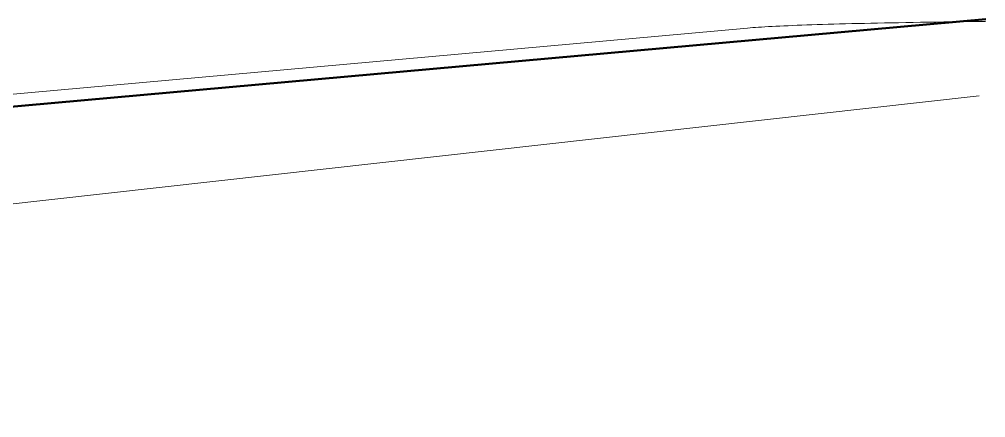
# Model space of a CAD drawing. Header units: inches. Extents: x 30681 to 92461, y -36095 to 66.
# Drawn here: x 92447.0517 to 92447.1352, y 65.9394 to 65.9738 of the extents above; entities that cross this region are included whole.
import ezdxf

# ---------------------------------------------------------------- set-up
doc = ezdxf.new("R2010")
doc.units = ezdxf.units.IN
doc.header["$MEASUREMENT"] = 0
doc.linetypes.add('Center 1_4_', pattern=[0.53125, 0.25, -0.09375, 0.09375, -0.09375])
doc.linetypes.add('Hidden', pattern=[0.28125, 0.1875, -0.09375])
for name, color, linetype, lineweight in [('A-PROP-SBCK', 71, 'Hidden', 50), ('EOP-PR', 4, 'Continuous', 9), ('PROP', 3, 'Center 1_4_', 9)]:
    doc.layers.add(name, color=color, linetype=linetype, lineweight=lineweight)

msp = doc.modelspace()

# ---------------------------------------------------------------- linework, layer by layer
at = {"layer": 'A-PROP-SBCK', "linetype": 'Continuous'}
msp.add_line((92447.135201, 65.973821), (92446.777301, 65.941716), dxfattribs=at)
at = {"layer": 'EOP-PR'}
msp.add_line((92447.11462, 65.973064), (92446.498669, 65.917624), dxfattribs=at)
msp.add_polyline3d([(92447.135181, 65.973636, 0), (92447.134443, 65.973627, 0), (92447.133715, 65.973619, 0), (92447.132998, 65.97361, 0), (92447.132292, 65.973601, 0), (92447.131597, 65.973591, 0), (92447.130914, 65.973582, 0), (92447.130241, 65.973572, 0), (92447.12958, 65.973562, 0), (92447.12893, 65.973551, 0), (92447.128292, 65.97354, 0), (92447.127665, 65.973529, 0), (92447.127051, 65.973518, 0), (92447.126448, 65.973507, 0), (92447.125857, 65.973495, 0), (92447.125279, 65.973483, 0), (92447.124712, 65.97347, 0), (92447.124159, 65.973458, 0), (92447.123617, 65.973445, 0), (92447.123088, 65.973432, 0), (92447.122572, 65.973418, 0), (92447.122069, 65.973405, 0), (92447.121578, 65.973391, 0), (92447.121101, 65.973377, 0), (92447.120637, 65.973362, 0), (92447.120186, 65.973348, 0), (92447.119748, 65.973333, 0), (92447.119323, 65.973318, 0), (92447.118912, 65.973302, 0), (92447.118515, 65.973287, 0), (92447.118131, 65.973271, 0), (92447.117761, 65.973255, 0), (92447.117405, 65.973239, 0), (92447.117062, 65.973222, 0), (92447.116734, 65.973205, 0), (92447.11642, 65.973188, 0), (92447.11612, 65.973171, 0), (92447.115834, 65.973154, 0), (92447.115562, 65.973136, 0), (92447.115305, 65.973118, 0), (92447.115062, 65.9731, 0), (92447.114834, 65.973082, 0), (92447.11462, 65.973064, 0)], dxfattribs=at)
at = {"layer": 'PROP', "linetype": 'Continuous'}
msp.add_line((92447.134638, 65.967212), (92446.6817, 65.916424), dxfattribs=at)

doc.saveas('drawing.dxf')
